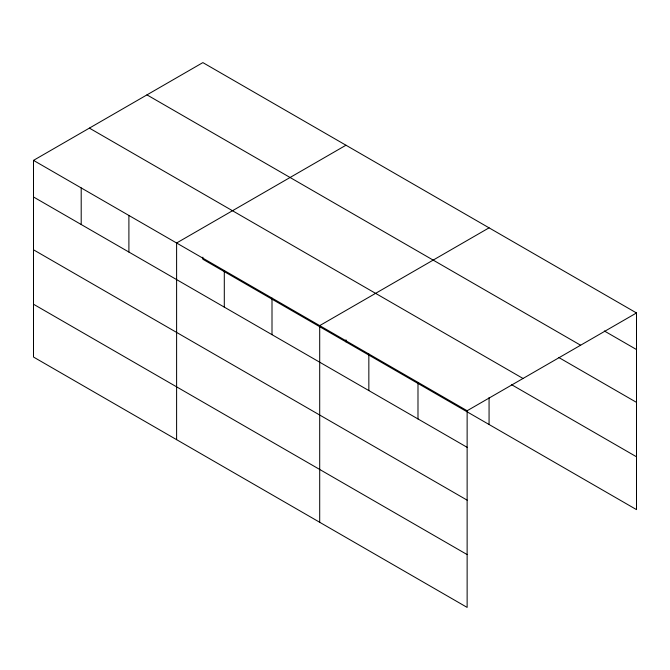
<?xml version="1.0" encoding="UTF-8"?>
<svg xmlns="http://www.w3.org/2000/svg" width="670" height="670" viewBox="0 0 670 670"><rect width="100%" height="100%" fill="white"/><g stroke="black" fill="none" stroke-linecap="round" stroke-linejoin="round"><path stroke-width="1" d="M33.5 160.381L467.132 410.743L467.132 607.397L33.5 357.043L33.5 160.381L202.868 62.603L636.5 312.957L636.5 509.619L202.868 259.257L202.868 257.188M345.963 145.222L176.604 243.001L176.604 439.662M489.067 227.834L319.699 325.62L319.699 522.282M467.132 410.743L636.5 312.957M604.332 330.972L636.5 349.547M146.973 94.872L580.614 345.226M558.763 357.487L636.5 402.368M89.386 128.112L523.027 378.475M511.403 384.572L636.5 456.789M33.5 196.972L467.132 447.326M33.5 249.793L467.132 500.147M33.5 304.222L467.132 554.576M489.067 397.57L489.067 424.495M417.988 382.369L417.988 418.951M368.843 353.995L368.843 390.577M345.963 339.807L345.963 341.876M272.003 298.083L272.003 334.665M224.299 270.538L224.299 307.128M128.9 215.464L128.9 252.046M81.204 187.918L81.204 224.509"/></g></svg>
